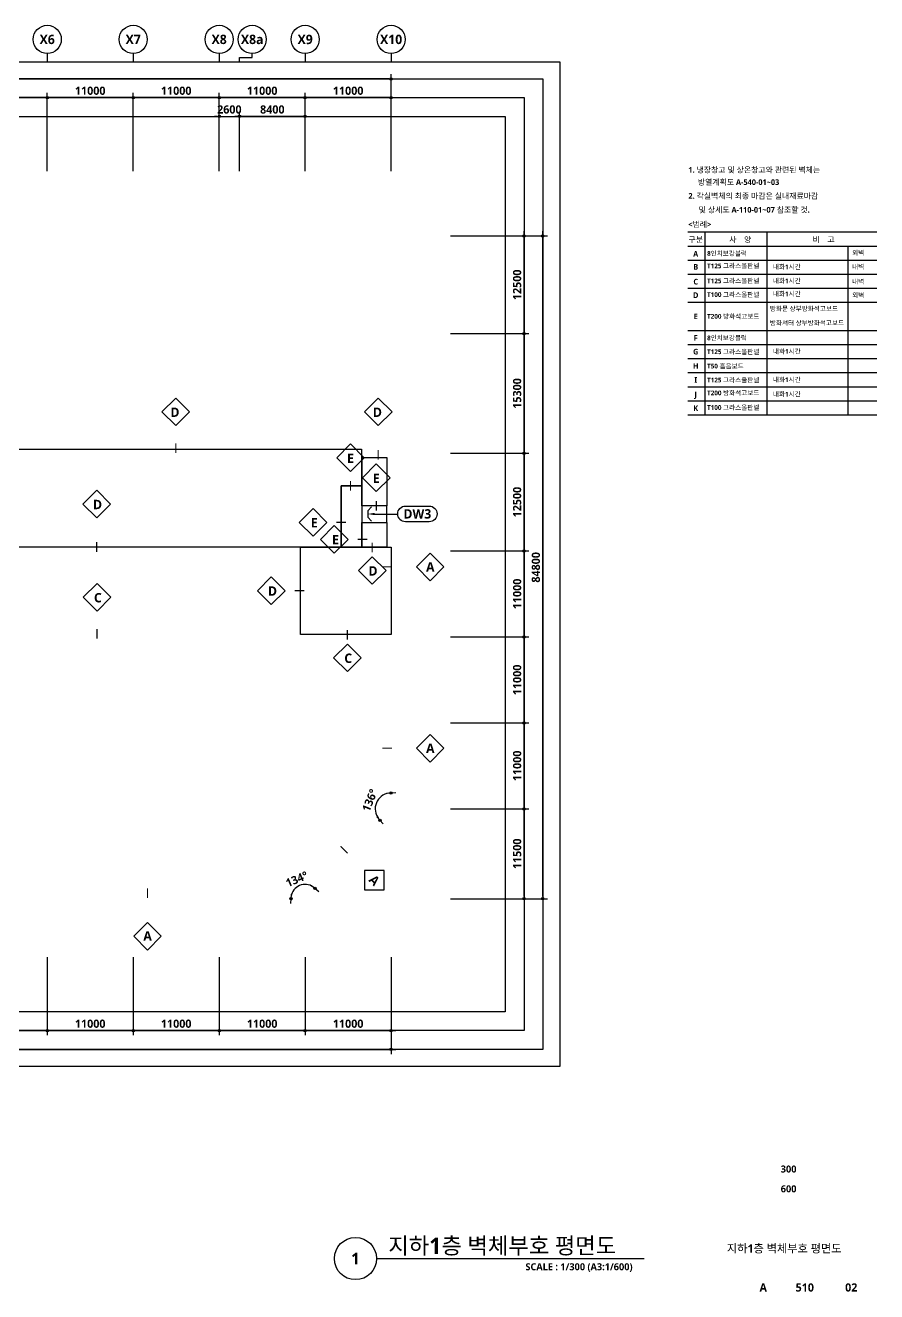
# Model space of a CAD drawing. Header units: millimetres. Extents: x 10941 to 190005487, y 7641 to 455456909.
# Drawn here: x 387581 to 496500, y 7641 to 169666 of the extents above; entities that cross this region are included whole.
import ezdxf
from ezdxf.enums import TextEntityAlignment as Align

# ---------------------------------------------------------------- set-up
doc = ezdxf.new("R2010")
doc.units = ezdxf.units.MM
doc.header["$LTSCALE"] = 400
doc.header["$MEASUREMENT"] = 0
doc.header["$PDSIZE"] = -10
doc.layers.get('0').update_dxf_attribs({"linetype": 'CONTINUOUS'})
doc.layers.get('Defpoints').update_dxf_attribs({"color": 153, "linetype": 'CONTINUOUS'})
for name, color, linetype in [('A-ANNO-TEXT1', 7, 'CONTINUOUS'), ('A-ANNO-TITL', 7, 'CONTINUOUS'), ('A-ST-AXIS-BUB', 7, 'CONTINUOUS'), ('A-ST-AXIS-DIM', 7, 'CONTINUOUS'), ('A-TEXT2', 3, 'CONTINUOUS'), ('AA-MARK', 2, 'CONTINUOUS'), ('AA-SYMB', 4, 'CONTINUOUS'), ('AA-XXXX-TXT1', 2, 'CONTINUOUS'), ('T', 3, 'CONTINUOUS')]:
    doc.layers.add(name, color=color, linetype=linetype)
doc.layers.add('Defpoint', color=161, linetype='CONTINUOUS', plot=False)
doc.layers.add('면적', color=210, linetype='CONTINUOUS', plot=False)
doc.styles.add('2020음성 1차', font='')
doc.styles.add('SH_대대리576', font='')
doc.styles.get('2020음성 1차').set_extended_font_data('NanumGothic', bold=True)
doc.styles.get('SH_대대리576').set_extended_font_data('NanumGothic', bold=True)
doc.dimstyles.new('SHP 600', dxfattribs={"dimscale": 300, "dimtxt": 3.5, "dimasz": 1, "dimexe": 2, "dimexo": 2, "dimgap": 1, "dimtad": 1, "dimdec": 0, "dimzin": 0, "dimdsep": 46, "dimtxsty": 'SH_대대리576', "dimblk": 'DIMDOT', "dimcen": 0.09, "dimclrt": 3, "dimadec": 0, "dimazin": 1, "dimtfac": 1, "dimtdec": 0, "dimtix": 1, "dimtmove": 2, "dimatfit": 0, "dimldrblk": 'DIMDOT', "dimfxl": 1, "dimtolj": 1, "dimtzin": 0, "dimarcsym": 0})

# ---------------------------------------------------------------- blocks, each defined once
blk = doc.blocks.new('DIMDOT')
at = {"color": 0}
blk.add_line((-2, 0), (2, 0), dxfattribs=at)
for radius in [0.5, 0.25]:
    blk.add_circle((0, 0), radius, dxfattribs=at)
blk = doc.blocks.new('*D4')
at = {"layer": 'A-ST-AXIS-DIM', "color": 0, "lineweight": -2}
for p, q in [((319782, 151016), (319782, 163416)), ((434082, 162816), (320082, 162816)), ((434382, 151016), (434382, 163416))]:
    blk.add_line(p, q, dxfattribs=at)
at = {"layer": 'Defpoints', "color": 0}
for p in [(319782, 162816), (319782, 150416), (434382, 150416)]:
    blk.add_point(p, dxfattribs=at)
at = {"layer": 'A-ST-AXIS-DIM', "color": 0, "linetype": 'ByBlock', "lineweight": -2, "xscale": 300, "yscale": 300, "zscale": 300, "rotation": 180}
blk.add_blockref('DIMDOT', (319782, 162816), dxfattribs=at)
at = {"layer": 'A-ST-AXIS-DIM', "color": 0, "linetype": 'ByBlock', "lineweight": -2, "xscale": 300, "yscale": 300, "zscale": 300}
blk.add_blockref('DIMDOT', (434382, 162816), dxfattribs=at)
at = {"layer": 'A-ST-AXIS-DIM', "color": 3, "insert": (377082, 163696), "char_height": 1050, "attachment_point": 5, "style": 'SH_대대리576'}
blk.add_mtext('\\A1;114600', dxfattribs=at)
blk = doc.blocks.new('*D9')
at = {"layer": 'A-ST-AXIS-DIM', "color": 0, "lineweight": -2}
for p, q in [((379382, 151016), (379382, 161016)), ((390082, 160416), (379682, 160416)), ((390382, 151016), (390382, 161016))]:
    blk.add_line(p, q, dxfattribs=at)
at = {"layer": 'Defpoints', "color": 0}
for p in [(379382, 160416), (379382, 150416), (390382, 150416)]:
    blk.add_point(p, dxfattribs=at)
at = {"layer": 'A-ST-AXIS-DIM', "color": 0, "linetype": 'ByBlock', "lineweight": -2, "xscale": 300, "yscale": 300, "zscale": 300, "rotation": 180}
blk.add_blockref('DIMDOT', (379382, 160416), dxfattribs=at)
at = {"layer": 'A-ST-AXIS-DIM', "color": 0, "linetype": 'ByBlock', "lineweight": -2, "xscale": 300, "yscale": 300, "zscale": 300}
blk.add_blockref('DIMDOT', (390382, 160416), dxfattribs=at)
at = {"layer": 'A-ST-AXIS-DIM', "color": 3, "insert": (384882, 161292), "char_height": 1050, "attachment_point": 5, "style": 'SH_대대리576'}
blk.add_mtext('\\A1;11000', dxfattribs=at)
blk = doc.blocks.new('*D10')
at = {"layer": 'A-ST-AXIS-DIM', "color": 0, "lineweight": -2}
for p, q in [((390382, 151016), (390382, 161016)), ((401082, 160416), (390682, 160416)), ((401382, 151016), (401382, 161016))]:
    blk.add_line(p, q, dxfattribs=at)
at = {"layer": 'Defpoints', "color": 0}
for p in [(390382, 160416), (390382, 150416), (401382, 150416)]:
    blk.add_point(p, dxfattribs=at)
at = {"layer": 'A-ST-AXIS-DIM', "color": 0, "linetype": 'ByBlock', "lineweight": -2, "xscale": 300, "yscale": 300, "zscale": 300, "rotation": 180}
blk.add_blockref('DIMDOT', (390382, 160416), dxfattribs=at)
at = {"layer": 'A-ST-AXIS-DIM', "color": 0, "linetype": 'ByBlock', "lineweight": -2, "xscale": 300, "yscale": 300, "zscale": 300}
blk.add_blockref('DIMDOT', (401382, 160416), dxfattribs=at)
at = {"layer": 'A-ST-AXIS-DIM', "color": 3, "insert": (395882, 161292), "char_height": 1050, "attachment_point": 5, "style": 'SH_대대리576'}
blk.add_mtext('\\A1;11000', dxfattribs=at)
blk = doc.blocks.new('*D11')
at = {"layer": 'A-ST-AXIS-DIM', "color": 0, "lineweight": -2}
for p, q in [((401382, 151016), (401382, 161016)), ((412082, 160416), (401682, 160416)), ((412382, 151016), (412382, 161016))]:
    blk.add_line(p, q, dxfattribs=at)
at = {"layer": 'Defpoints', "color": 0}
for p in [(401382, 160416), (401382, 150416), (412382, 150416)]:
    blk.add_point(p, dxfattribs=at)
at = {"layer": 'A-ST-AXIS-DIM', "color": 0, "linetype": 'ByBlock', "lineweight": -2, "xscale": 300, "yscale": 300, "zscale": 300, "rotation": 180}
blk.add_blockref('DIMDOT', (401382, 160416), dxfattribs=at)
at = {"layer": 'A-ST-AXIS-DIM', "color": 0, "linetype": 'ByBlock', "lineweight": -2, "xscale": 300, "yscale": 300, "zscale": 300}
blk.add_blockref('DIMDOT', (412382, 160416), dxfattribs=at)
at = {"layer": 'A-ST-AXIS-DIM', "color": 3, "insert": (406882, 161292), "char_height": 1050, "attachment_point": 5, "style": 'SH_대대리576'}
blk.add_mtext('\\A1;11000', dxfattribs=at)
blk = doc.blocks.new('*D12')
at = {"layer": 'A-ST-AXIS-DIM', "color": 0, "lineweight": -2}
for p, q in [((412382, 151016), (412382, 161016)), ((423082, 160416), (412682, 160416)), ((423382, 151016), (423382, 161016))]:
    blk.add_line(p, q, dxfattribs=at)
at = {"layer": 'Defpoints', "color": 0}
for p in [(412382, 160416), (412382, 150416), (423382, 150416)]:
    blk.add_point(p, dxfattribs=at)
at = {"layer": 'A-ST-AXIS-DIM', "color": 0, "linetype": 'ByBlock', "lineweight": -2, "xscale": 300, "yscale": 300, "zscale": 300, "rotation": 180}
blk.add_blockref('DIMDOT', (412382, 160416), dxfattribs=at)
at = {"layer": 'A-ST-AXIS-DIM', "color": 0, "linetype": 'ByBlock', "lineweight": -2, "xscale": 300, "yscale": 300, "zscale": 300}
blk.add_blockref('DIMDOT', (423382, 160416), dxfattribs=at)
at = {"layer": 'A-ST-AXIS-DIM', "color": 3, "insert": (417882, 161292), "char_height": 1050, "attachment_point": 5, "style": 'SH_대대리576'}
blk.add_mtext('\\A1;11000', dxfattribs=at)
blk = doc.blocks.new('*D13')
at = {"layer": 'A-ST-AXIS-DIM', "color": 0, "lineweight": -2}
for p, q in [((423382, 151016), (423382, 161016)), ((434082, 160416), (423682, 160416)), ((434382, 151016), (434382, 161016))]:
    blk.add_line(p, q, dxfattribs=at)
at = {"layer": 'Defpoints', "color": 0}
for p in [(423382, 160416), (423382, 150416), (434382, 150416)]:
    blk.add_point(p, dxfattribs=at)
at = {"layer": 'A-ST-AXIS-DIM', "color": 0, "linetype": 'ByBlock', "lineweight": -2, "xscale": 300, "yscale": 300, "zscale": 300, "rotation": 180}
blk.add_blockref('DIMDOT', (423382, 160416), dxfattribs=at)
at = {"layer": 'A-ST-AXIS-DIM', "color": 0, "linetype": 'ByBlock', "lineweight": -2, "xscale": 300, "yscale": 300, "zscale": 300}
blk.add_blockref('DIMDOT', (434382, 160416), dxfattribs=at)
at = {"layer": 'A-ST-AXIS-DIM', "color": 3, "insert": (428882, 161292), "char_height": 1050, "attachment_point": 5, "style": 'SH_대대리576'}
blk.add_mtext('\\A1;11000', dxfattribs=at)
blk = doc.blocks.new('*D243')
at = {"layer": 'A-ST-AXIS-DIM', "color": 0, "lineweight": -2}
for p, q in [((441982, 142716), (451982, 142716)), ((451382, 130516), (451382, 142416)), ((441982, 130216), (451982, 130216))]:
    blk.add_line(p, q, dxfattribs=at)
at = {"layer": 'Defpoints', "color": 0}
for p in [(441382, 142716), (451382, 142716), (441382, 130216)]:
    blk.add_point(p, dxfattribs=at)
at = {"layer": 'A-ST-AXIS-DIM', "color": 0, "linetype": 'ByBlock', "lineweight": -2, "xscale": 300, "yscale": 300, "zscale": 300}
for p, rotation in [((451382, 142716), 90), ((451382, 130216), 270)]:
    blk.add_blockref('DIMDOT', p, dxfattribs=dict(at, rotation=rotation))
at = {"layer": 'A-ST-AXIS-DIM', "color": 3, "insert": (450503, 136466), "char_height": 1050, "attachment_point": 5, "rotation": 90, "style": 'SH_대대리576'}
blk.add_mtext('\\A1;12500', dxfattribs=at)
blk = doc.blocks.new('*D244')
at = {"layer": 'A-ST-AXIS-DIM', "color": 0, "lineweight": -2}
for p, q in [((441982, 130216), (451982, 130216)), ((451382, 115216), (451382, 129916)), ((441982, 114916), (451982, 114916))]:
    blk.add_line(p, q, dxfattribs=at)
at = {"layer": 'Defpoints', "color": 0}
for p in [(441382, 130216), (451382, 130216), (441382, 114916)]:
    blk.add_point(p, dxfattribs=at)
at = {"layer": 'A-ST-AXIS-DIM', "color": 0, "linetype": 'ByBlock', "lineweight": -2, "xscale": 300, "yscale": 300, "zscale": 300}
for p, rotation in [((451382, 130216), 90), ((451382, 114916), 270)]:
    blk.add_blockref('DIMDOT', p, dxfattribs=dict(at, rotation=rotation))
at = {"layer": 'A-ST-AXIS-DIM', "color": 3, "insert": (450502, 122566), "char_height": 1050, "attachment_point": 5, "rotation": 90, "style": 'SH_대대리576'}
blk.add_mtext('\\A1;15300', dxfattribs=at)
blk = doc.blocks.new('*D245')
at = {"layer": 'A-ST-AXIS-DIM', "color": 0, "lineweight": -2}
for p, q in [((441982, 114916), (451982, 114916)), ((451382, 102716), (451382, 114616)), ((441982, 102416), (451982, 102416))]:
    blk.add_line(p, q, dxfattribs=at)
at = {"layer": 'Defpoints', "color": 0}
for p in [(441382, 114916), (451382, 114916), (441382, 102416)]:
    blk.add_point(p, dxfattribs=at)
at = {"layer": 'A-ST-AXIS-DIM', "color": 0, "linetype": 'ByBlock', "lineweight": -2, "xscale": 300, "yscale": 300, "zscale": 300}
for p, rotation in [((451382, 114916), 90), ((451382, 102416), 270)]:
    blk.add_blockref('DIMDOT', p, dxfattribs=dict(at, rotation=rotation))
at = {"layer": 'A-ST-AXIS-DIM', "color": 3, "insert": (450503, 108666), "char_height": 1050, "attachment_point": 5, "rotation": 90, "style": 'SH_대대리576'}
blk.add_mtext('\\A1;12500', dxfattribs=at)
blk = doc.blocks.new('*D246')
at = {"layer": 'A-ST-AXIS-DIM', "color": 0, "lineweight": -2}
for p, q in [((441982, 102416), (451982, 102416)), ((451382, 91716), (451382, 102116)), ((441982, 91416), (451982, 91416))]:
    blk.add_line(p, q, dxfattribs=at)
at = {"layer": 'Defpoints', "color": 0}
for p in [(441382, 102416), (451382, 102416), (441382, 91416)]:
    blk.add_point(p, dxfattribs=at)
at = {"layer": 'A-ST-AXIS-DIM', "color": 0, "linetype": 'ByBlock', "lineweight": -2, "xscale": 300, "yscale": 300, "zscale": 300}
for p, rotation in [((451382, 102416), 90), ((451382, 91416), 270)]:
    blk.add_blockref('DIMDOT', p, dxfattribs=dict(at, rotation=rotation))
at = {"layer": 'A-ST-AXIS-DIM', "color": 3, "insert": (450506, 96916), "char_height": 1050, "attachment_point": 5, "rotation": 90, "style": 'SH_대대리576'}
blk.add_mtext('\\A1;11000', dxfattribs=at)
blk = doc.blocks.new('*D249')
at = {"layer": 'A-ST-AXIS-DIM', "color": 0, "lineweight": -2}
for p, q in [((441982, 91416), (451982, 91416)), ((451382, 80716), (451382, 91116)), ((441982, 80416), (451982, 80416))]:
    blk.add_line(p, q, dxfattribs=at)
at = {"layer": 'Defpoints', "color": 0}
for p in [(441382, 91416), (451382, 91416), (441382, 80416)]:
    blk.add_point(p, dxfattribs=at)
at = {"layer": 'A-ST-AXIS-DIM', "color": 0, "linetype": 'ByBlock', "lineweight": -2, "xscale": 300, "yscale": 300, "zscale": 300}
for p, rotation in [((451382, 91416), 90), ((451382, 80416), 270)]:
    blk.add_blockref('DIMDOT', p, dxfattribs=dict(at, rotation=rotation))
at = {"layer": 'A-ST-AXIS-DIM', "color": 3, "insert": (450506, 85916), "char_height": 1050, "attachment_point": 5, "rotation": 90, "style": 'SH_대대리576'}
blk.add_mtext('\\A1;11000', dxfattribs=at)
blk = doc.blocks.new('*D250')
at = {"layer": 'A-ST-AXIS-DIM', "color": 0, "lineweight": -2}
for p, q in [((441982, 80416), (451982, 80416)), ((451382, 69716), (451382, 80116)), ((441982, 69416), (451982, 69416))]:
    blk.add_line(p, q, dxfattribs=at)
at = {"layer": 'Defpoints', "color": 0}
for p in [(441382, 80416), (451382, 80416), (441382, 69416)]:
    blk.add_point(p, dxfattribs=at)
at = {"layer": 'A-ST-AXIS-DIM', "color": 0, "linetype": 'ByBlock', "lineweight": -2, "xscale": 300, "yscale": 300, "zscale": 300}
for p, rotation in [((451382, 80416), 90), ((451382, 69416), 270)]:
    blk.add_blockref('DIMDOT', p, dxfattribs=dict(at, rotation=rotation))
at = {"layer": 'A-ST-AXIS-DIM', "color": 3, "insert": (450506, 74916), "char_height": 1050, "attachment_point": 5, "rotation": 90, "style": 'SH_대대리576'}
blk.add_mtext('\\A1;11000', dxfattribs=at)
blk = doc.blocks.new('*D251')
at = {"layer": 'A-ST-AXIS-DIM', "color": 0, "lineweight": -2}
for p, q in [((441982, 69416), (451982, 69416)), ((451382, 58216), (451382, 69116)), ((441982, 57916), (451982, 57916))]:
    blk.add_line(p, q, dxfattribs=at)
at = {"layer": 'Defpoints', "color": 0}
for p in [(441382, 69416), (451382, 69416), (441382, 57916)]:
    blk.add_point(p, dxfattribs=at)
at = {"layer": 'A-ST-AXIS-DIM', "color": 0, "linetype": 'ByBlock', "lineweight": -2, "xscale": 300, "yscale": 300, "zscale": 300}
for p, rotation in [((451382, 69416), 90), ((451382, 57916), 270)]:
    blk.add_blockref('DIMDOT', p, dxfattribs=dict(at, rotation=rotation))
at = {"layer": 'A-ST-AXIS-DIM', "color": 3, "insert": (450505, 63666), "char_height": 1050, "attachment_point": 5, "rotation": 90, "style": 'SH_대대리576'}
blk.add_mtext('\\A1;11500', dxfattribs=at)
blk = doc.blocks.new('*D252')
at = {"layer": 'A-ST-AXIS-DIM', "color": 0, "lineweight": -2}
for p, q in [((441982, 142716), (454382, 142716)), ((453782, 58216), (453782, 142416)), ((441982, 57916), (454382, 57916))]:
    blk.add_line(p, q, dxfattribs=at)
at = {"layer": 'Defpoints', "color": 0}
for p in [(441382, 142716), (453782, 142716), (441382, 57916)]:
    blk.add_point(p, dxfattribs=at)
at = {"layer": 'A-ST-AXIS-DIM', "color": 0, "linetype": 'ByBlock', "lineweight": -2, "xscale": 300, "yscale": 300, "zscale": 300}
for p, rotation in [((453782, 142716), 90), ((453782, 57916), 270)]:
    blk.add_blockref('DIMDOT', p, dxfattribs=dict(at, rotation=rotation))
at = {"layer": 'A-ST-AXIS-DIM', "color": 3, "insert": (452902, 100316), "char_height": 1050, "attachment_point": 5, "rotation": 90, "style": 'SH_대대리576'}
blk.add_mtext('\\A1;84800', dxfattribs=at)
blk = doc.blocks.new('*D263')
at = {"layer": 'A-ST-AXIS-DIM', "color": 0, "lineweight": -2}
for p, q in [((379382, 50445), (379382, 40445)), ((390382, 50445), (390382, 40445)), ((379682, 41045), (390082, 41045))]:
    blk.add_line(p, q, dxfattribs=at)
at = {"layer": 'Defpoints', "color": 0}
for p in [(379382, 51045), (390382, 51045), (390382, 41045)]:
    blk.add_point(p, dxfattribs=at)
at = {"layer": 'A-ST-AXIS-DIM', "color": 0, "linetype": 'ByBlock', "lineweight": -2, "xscale": 300, "yscale": 300, "zscale": 300, "rotation": 180}
blk.add_blockref('DIMDOT', (379382, 41045), dxfattribs=at)
at = {"layer": 'A-ST-AXIS-DIM', "color": 0, "linetype": 'ByBlock', "lineweight": -2, "xscale": 300, "yscale": 300, "zscale": 300}
blk.add_blockref('DIMDOT', (390382, 41045), dxfattribs=at)
at = {"layer": 'A-ST-AXIS-DIM', "color": 3, "insert": (384882, 41921), "char_height": 1050, "attachment_point": 5, "style": 'SH_대대리576'}
blk.add_mtext('\\A1;11000', dxfattribs=at)
blk = doc.blocks.new('*D264')
at = {"layer": 'A-ST-AXIS-DIM', "color": 0, "lineweight": -2}
for p, q in [((390382, 50445), (390382, 40445)), ((401382, 50445), (401382, 40445)), ((390682, 41045), (401082, 41045))]:
    blk.add_line(p, q, dxfattribs=at)
at = {"layer": 'Defpoints', "color": 0}
for p in [(390382, 51045), (401382, 51045), (401382, 41045)]:
    blk.add_point(p, dxfattribs=at)
at = {"layer": 'A-ST-AXIS-DIM', "color": 0, "linetype": 'ByBlock', "lineweight": -2, "xscale": 300, "yscale": 300, "zscale": 300, "rotation": 180}
blk.add_blockref('DIMDOT', (390382, 41045), dxfattribs=at)
at = {"layer": 'A-ST-AXIS-DIM', "color": 0, "linetype": 'ByBlock', "lineweight": -2, "xscale": 300, "yscale": 300, "zscale": 300}
blk.add_blockref('DIMDOT', (401382, 41045), dxfattribs=at)
at = {"layer": 'A-ST-AXIS-DIM', "color": 3, "insert": (395882, 41921), "char_height": 1050, "attachment_point": 5, "style": 'SH_대대리576'}
blk.add_mtext('\\A1;11000', dxfattribs=at)
blk = doc.blocks.new('*D265')
at = {"layer": 'A-ST-AXIS-DIM', "color": 0, "lineweight": -2}
for p, q in [((401382, 50445), (401382, 40445)), ((412382, 50445), (412382, 40445)), ((401682, 41045), (412082, 41045))]:
    blk.add_line(p, q, dxfattribs=at)
at = {"layer": 'Defpoints', "color": 0}
for p in [(401382, 51045), (412382, 51045), (412382, 41045)]:
    blk.add_point(p, dxfattribs=at)
at = {"layer": 'A-ST-AXIS-DIM', "color": 0, "linetype": 'ByBlock', "lineweight": -2, "xscale": 300, "yscale": 300, "zscale": 300, "rotation": 180}
blk.add_blockref('DIMDOT', (401382, 41045), dxfattribs=at)
at = {"layer": 'A-ST-AXIS-DIM', "color": 0, "linetype": 'ByBlock', "lineweight": -2, "xscale": 300, "yscale": 300, "zscale": 300}
blk.add_blockref('DIMDOT', (412382, 41045), dxfattribs=at)
at = {"layer": 'A-ST-AXIS-DIM', "color": 3, "insert": (406882, 41921), "char_height": 1050, "attachment_point": 5, "style": 'SH_대대리576'}
blk.add_mtext('\\A1;11000', dxfattribs=at)
blk = doc.blocks.new('*D266')
at = {"layer": 'A-ST-AXIS-DIM', "color": 0, "lineweight": -2}
for p, q in [((412382, 50445), (412382, 40445)), ((423382, 50445), (423382, 40445)), ((412682, 41045), (423082, 41045))]:
    blk.add_line(p, q, dxfattribs=at)
at = {"layer": 'Defpoints', "color": 0}
for p in [(412382, 51045), (423382, 51045), (423382, 41045)]:
    blk.add_point(p, dxfattribs=at)
at = {"layer": 'A-ST-AXIS-DIM', "color": 0, "linetype": 'ByBlock', "lineweight": -2, "xscale": 300, "yscale": 300, "zscale": 300, "rotation": 180}
blk.add_blockref('DIMDOT', (412382, 41045), dxfattribs=at)
at = {"layer": 'A-ST-AXIS-DIM', "color": 0, "linetype": 'ByBlock', "lineweight": -2, "xscale": 300, "yscale": 300, "zscale": 300}
blk.add_blockref('DIMDOT', (423382, 41045), dxfattribs=at)
at = {"layer": 'A-ST-AXIS-DIM', "color": 3, "insert": (417882, 41921), "char_height": 1050, "attachment_point": 5, "style": 'SH_대대리576'}
blk.add_mtext('\\A1;11000', dxfattribs=at)
blk = doc.blocks.new('*D267')
at = {"layer": 'A-ST-AXIS-DIM', "color": 0, "lineweight": -2}
for p, q in [((423382, 50445), (423382, 40445)), ((434382, 50445), (434382, 40445)), ((423682, 41045), (434082, 41045))]:
    blk.add_line(p, q, dxfattribs=at)
at = {"layer": 'Defpoints', "color": 0}
for p in [(423382, 51045), (434382, 51045), (434382, 41045)]:
    blk.add_point(p, dxfattribs=at)
at = {"layer": 'A-ST-AXIS-DIM', "color": 0, "linetype": 'ByBlock', "lineweight": -2, "xscale": 300, "yscale": 300, "zscale": 300, "rotation": 180}
blk.add_blockref('DIMDOT', (423382, 41045), dxfattribs=at)
at = {"layer": 'A-ST-AXIS-DIM', "color": 0, "linetype": 'ByBlock', "lineweight": -2, "xscale": 300, "yscale": 300, "zscale": 300}
blk.add_blockref('DIMDOT', (434382, 41045), dxfattribs=at)
at = {"layer": 'A-ST-AXIS-DIM', "color": 3, "insert": (428882, 41921), "char_height": 1050, "attachment_point": 5, "style": 'SH_대대리576'}
blk.add_mtext('\\A1;11000', dxfattribs=at)
blk = doc.blocks.new('*D268')
at = {"layer": 'A-ST-AXIS-DIM', "color": 0, "lineweight": -2}
blk.add_arc((423382, 57916), 1829, 55.67995, 170.59308, dxfattribs=at)
at = {"layer": 'Defpoints', "color": 0}
for p in [(434382, 69416), (423355, 59745), (412382, 57916), (423382, 57916), (423382, 57916)]:
    blk.add_point(p, dxfattribs=at)
at = {"layer": 'A-ST-AXIS-DIM', "color": 0, "linetype": 'ByBlock', "lineweight": -2, "xscale": 300, "yscale": 300, "zscale": 300}
for p, rotation in [((421553, 57916), 265.2965424328981), ((424646, 59238), 320.9764875871198)]:
    blk.add_blockref('DIMDOT', p, dxfattribs=dict(at, rotation=rotation))
at = {"layer": 'A-ST-AXIS-DIM', "color": 3, "insert": (422310, 60424), "char_height": 1050, "attachment_point": 5, "rotation": 23.13652, "style": 'SH_대대리576'}
blk.add_mtext('\\A1;134%%d', dxfattribs=at)
blk = doc.blocks.new('*D269')
at = {"layer": 'A-ST-AXIS-DIM', "color": 0, "lineweight": -2}
blk.add_arc((434382, 69416), 2037, 98.44788, 217.82515, dxfattribs=at)
at = {"layer": 'Defpoints', "color": 0}
for p in [(434382, 91716), (432931, 70846), (434382, 69416), (434382, 69416), (423382, 57916)]:
    blk.add_point(p, dxfattribs=at)
at = {"layer": 'A-ST-AXIS-DIM', "color": 0, "linetype": 'ByBlock', "lineweight": -2, "xscale": 300, "yscale": 300, "zscale": 300}
for p, rotation in [((434382, 71453), 4.223939572344361), ((432974, 67945), 312.0490904476736)]:
    blk.add_blockref('DIMDOT', p, dxfattribs=dict(at, rotation=rotation))
at = {"layer": 'A-ST-AXIS-DIM', "color": 3, "insert": (431658, 70509), "char_height": 1050, "attachment_point": 5, "rotation": 68.13652, "style": 'SH_대대리576'}
blk.add_mtext('\\A1;136%%d', dxfattribs=at)
blk = doc.blocks.new('*D270')
at = {"layer": 'A-ST-AXIS-DIM', "color": 0, "lineweight": -2}
for p, q in [((319782, 50445), (319782, 38045)), ((434382, 50445), (434382, 38045)), ((320082, 38645), (434082, 38645))]:
    blk.add_line(p, q, dxfattribs=at)
at = {"layer": 'Defpoints', "color": 0}
for p in [(319782, 51045), (434382, 51045), (434382, 38645)]:
    blk.add_point(p, dxfattribs=at)
at = {"layer": 'A-ST-AXIS-DIM', "color": 0, "linetype": 'ByBlock', "lineweight": -2, "xscale": 300, "yscale": 300, "zscale": 300, "rotation": 180}
blk.add_blockref('DIMDOT', (319782, 38645), dxfattribs=at)
at = {"layer": 'A-ST-AXIS-DIM', "color": 0, "linetype": 'ByBlock', "lineweight": -2, "xscale": 300, "yscale": 300, "zscale": 300}
blk.add_blockref('DIMDOT', (434382, 38645), dxfattribs=at)
at = {"layer": 'A-ST-AXIS-DIM', "color": 3, "insert": (377082, 39524), "char_height": 1050, "attachment_point": 5, "style": 'SH_대대리576'}
blk.add_mtext('\\A1;114600', dxfattribs=at)
blk = doc.blocks.new('A-ST-AXIS-BUB-1')
at = {"layer": 'A-ST-AXIS-BUB'}
blk.add_line((0, 350), (0, 0), dxfattribs=at)
blk.add_circle((0, 950), 600, dxfattribs=at)
blk = doc.blocks.new('*D8017')
at = {"layer": 'A-ST-AXIS-DIM', "color": 0, "lineweight": -2}
for p, q in [((412082, 158016), (411782, 158016)), ((412382, 151016), (412382, 158616)), ((412382, 158016), (414982, 158016)), ((414982, 151016), (414982, 158616)), ((415282, 158016), (415582, 158016))]:
    blk.add_line(p, q, dxfattribs=at)
at = {"layer": 'Defpoints', "color": 0}
for p in [(414982, 158016), (412382, 150416), (414982, 150416)]:
    blk.add_point(p, dxfattribs=at)
at = {"layer": 'A-ST-AXIS-DIM', "color": 0, "linetype": 'ByBlock', "lineweight": -2, "xscale": 300, "yscale": 300, "zscale": 300}
blk.add_blockref('DIMDOT', (412382, 158016), dxfattribs=at)
at = {"layer": 'A-ST-AXIS-DIM', "color": 0, "linetype": 'ByBlock', "lineweight": -2, "xscale": 300, "yscale": 300, "zscale": 300, "rotation": 180}
blk.add_blockref('DIMDOT', (414982, 158016), dxfattribs=at)
at = {"layer": 'A-ST-AXIS-DIM', "color": 3, "insert": (413682, 158896), "char_height": 1050, "attachment_point": 5, "style": 'SH_대대리576'}
blk.add_mtext('\\A1;2600', dxfattribs=at)
blk = doc.blocks.new('*D8018')
at = {"layer": 'A-ST-AXIS-DIM', "color": 0, "lineweight": -2}
for p, q in [((414982, 151016), (414982, 158616)), ((423082, 158016), (415282, 158016)), ((423382, 151016), (423382, 158616))]:
    blk.add_line(p, q, dxfattribs=at)
at = {"layer": 'Defpoints', "color": 0}
for p in [(414982, 158016), (414982, 150416), (423382, 150416)]:
    blk.add_point(p, dxfattribs=at)
at = {"layer": 'A-ST-AXIS-DIM', "color": 0, "linetype": 'ByBlock', "lineweight": -2, "xscale": 300, "yscale": 300, "zscale": 300, "rotation": 180}
blk.add_blockref('DIMDOT', (414982, 158016), dxfattribs=at)
at = {"layer": 'A-ST-AXIS-DIM', "color": 0, "linetype": 'ByBlock', "lineweight": -2, "xscale": 300, "yscale": 300, "zscale": 300}
blk.add_blockref('DIMDOT', (423382, 158016), dxfattribs=at)
at = {"layer": 'A-ST-AXIS-DIM', "color": 3, "insert": (419182, 158896), "char_height": 1050, "attachment_point": 5, "style": 'SH_대대리576'}
blk.add_mtext('\\A1;8400', dxfattribs=at)
blk = doc.blocks.new('*D8025')
at = {"layer": 'A-ST-AXIS-DIM', "color": 0, "lineweight": -2}
for p, q in [((412082, 158016), (411782, 158016)), ((412382, 151016), (412382, 158616)), ((412382, 158016), (414982, 158016)), ((414982, 151016), (414982, 158616)), ((415282, 158016), (415582, 158016))]:
    blk.add_line(p, q, dxfattribs=at)
at = {"layer": 'Defpoints', "color": 0}
for p in [(414982, 158016), (412382, 150416), (414982, 150416)]:
    blk.add_point(p, dxfattribs=at)
at = {"layer": 'A-ST-AXIS-DIM', "color": 0, "linetype": 'ByBlock', "lineweight": -2, "xscale": 300, "yscale": 300, "zscale": 300}
blk.add_blockref('DIMDOT', (412382, 158016), dxfattribs=at)
at = {"layer": 'A-ST-AXIS-DIM', "color": 0, "linetype": 'ByBlock', "lineweight": -2, "xscale": 300, "yscale": 300, "zscale": 300, "rotation": 180}
blk.add_blockref('DIMDOT', (414982, 158016), dxfattribs=at)
at = {"layer": 'A-ST-AXIS-DIM', "color": 3, "insert": (413682, 158896), "char_height": 1050, "attachment_point": 5, "style": 'SH_대대리576'}
blk.add_mtext('\\A1;2600', dxfattribs=at)
blk = doc.blocks.new('*D8026')
at = {"layer": 'A-ST-AXIS-DIM', "color": 0, "lineweight": -2}
for p, q in [((414982, 151016), (414982, 158616)), ((423082, 158016), (415282, 158016)), ((423382, 151016), (423382, 158616))]:
    blk.add_line(p, q, dxfattribs=at)
at = {"layer": 'Defpoints', "color": 0}
for p in [(414982, 158016), (414982, 150416), (423382, 150416)]:
    blk.add_point(p, dxfattribs=at)
at = {"layer": 'A-ST-AXIS-DIM', "color": 0, "linetype": 'ByBlock', "lineweight": -2, "xscale": 300, "yscale": 300, "zscale": 300, "rotation": 180}
blk.add_blockref('DIMDOT', (414982, 158016), dxfattribs=at)
at = {"layer": 'A-ST-AXIS-DIM', "color": 0, "linetype": 'ByBlock', "lineweight": -2, "xscale": 300, "yscale": 300, "zscale": 300}
blk.add_blockref('DIMDOT', (423382, 158016), dxfattribs=at)
at = {"layer": 'A-ST-AXIS-DIM', "color": 3, "insert": (419182, 158896), "char_height": 1050, "attachment_point": 5, "style": 'SH_대대리576'}
blk.add_mtext('\\A1;8400', dxfattribs=at)
blk = doc.blocks.new('G$C349C1BBE')
at = {"layer": '면적'}
blk.add_lwpolyline([(110800, 18810), (108200, 18810), (108200, 14150), (108200, 14150), (108200, 11000), (19350, 11000), (19350, 22700), (19400, 22700), (19400, 23500), (55800, 23500), (55800, 22700), (55850, 22700), (55850, 14150), (59050, 14150), (59050, 22450), (59000, 22450), (59000, 23500), (110800, 23500), (110800, 22450), (110850, 22450), (110850, 18810)], dxfattribs=at)
for points in [[(16150, 22450), (19350, 22450), (19350, 16250), (16150, 16250)], [(59050, 16250), (55850, 16250), (55850, 22450), (59050, 22450)], [(114050, 16250), (110850, 16250), (110850, 22450), (114050, 22450)], [(5100, 20100), (9000, 20100), (9000, 15800), (5100, 15800)], [(9000, 20100), (16150, 20100), (16150, 14150), (16100, 14150), (16100, 14000), (16100, 11000), (15100, 11000), (15100, 6100), (12700, 6100), (12700, 10070), (9850, 10070), (9850, 10070), (8350, 10070), (8350, 10070), (5500, 10070), (5500, 12000), (9800, 12000), (9800, 13200), (13000, 13200), (13000, 15800), (9000, 15800)], [(108200, 18810), (110850, 18810), (110850, 11000), (108200, 11000)], [(16150, 14150), (19350, 14150), (19350, 16250), (16150, 16250)], [(55850, 16250), (59050, 16250), (59050, 14150), (55850, 14150)], [(55850, 14150), (59050, 14150), (59050, 16250), (55850, 16250)], [(110850, 14150), (114050, 14150), (114050, 16250), (110850, 16250)], [(5100, 15800), (5100, 12000), (9800, 12000), (9800, 13200), (13000, 13200), (13000, 15800)], [(16100, 11000), (19350, 11000), (19350, 14150), (16100, 14150)], [(110850, 14150), (114050, 14150), (114050, 11000), (110850, 11000)], [(0, 12000), (0, 8850), (1900, 8850), (1900, 6100), (5500, 6100), (5500, 12000)], [(5500, 10070), (5500, 6100), (9100, 6100), (9100, 8370), (8350, 8370), (8350, 10070)], [(9850, 8370), (8350, 8370), (8350, 10070), (9850, 10070)], [(9850, 10070), (9850, 8370), (9100, 8370), (9100, 6100), (12700, 6100), (12700, 10070)], [(103025, 11000), (114600, 11000), (114600, -200), (103025, -200)], [(0, 6100), (0, 0), (5100, 0), (5100, 3200), (7300, 3200), (7300, 6100)], [(7300, 6100), (15100, 6100), (15100, 3200), (7300, 3200)]]:
    blk.add_lwpolyline(points, close=True, dxfattribs=at)
blk = doc.blocks.new('*U18507')
at = {"layer": 'A-ANNO-TITL'}
blk.add_line((0, 0), (5709, 0), dxfattribs=at)
blk.add_circle((-450, 0), 450, dxfattribs=at)
at = {"layer": 'AA-XXXX-TXT1', "style": 'SH_대대리576'}
blk.add_attdef('DWG.TITLE', (250, 100), '', height=350, dxfattribs=at)
at = {"layer": 'AA-XXXX-TXT1', "color": 7, "style": 'SH_대대리576'}
blk.add_attdef('NO1', text='', height=300, dxfattribs=at).set_placement((-450, 0), align=Align.MIDDLE)
at = {"layer": 'AA-XXXX-TXT1', "style": 'SH_대대리576'}
blk.add_attdef('SCALE', text='', height=150, dxfattribs=at).set_placement((5459, -100), align=Align.TOP_RIGHT)

msp = doc.modelspace()

# ---------------------------------------------------------------- linework, layer by layer
at = {"layer": 'A-ST-AXIS-BUB'}
msp.add_lwpolyline([(414981.8, 165016.3), (414981.8, 165541.3), (416604.7, 165541.3), (416604.7, 166066.3)], dxfattribs=at)
msp.add_circle((416604.7, 167866.3), 1800, dxfattribs=at)
at = {"layer": 'AA-MARK', "color": 2, "linetype": 'ByBlock', "lineweight": -2, "elevation": 103000}
for points in [[(408597, 120213.9), (406829.2, 121981.6), (405061.5, 120213.9), (406829.2, 118446.1)], [(434499.6, 120213.9), (432731.8, 121981.6), (430964.1, 120213.9), (432731.8, 118446.1)], [(427414.1, 114332), (429181.8, 116099.8), (430949.6, 114332), (429181.8, 112564.2)], [(430709.5, 111772), (432477.2, 113539.8), (434245, 111772), (432477.2, 110004.2)], [(427113.7, 102131.1), (425345.9, 103898.8), (427113.7, 105666.6), (428881.4, 103898.8)], [(439374.8, 98609), (441142.6, 100376.7), (439374.8, 102144.5), (437607.1, 100376.7)], [(430189.1, 99914.2), (431956.8, 98146.5), (433724.6, 99914.2), (431956.8, 101682)], [(394983.5, 96482.2), (396751.2, 98250), (398519, 96482.2), (396751.2, 94714.4)], [(427014.1, 88739.2), (428781.8, 86971.5), (430549.6, 88739.2), (428781.8, 90507)], [(439374.8, 75408.6), (441142.6, 77176.3), (439374.8, 78944.1), (437607.1, 77176.3)], [(430981.2, 59043.7), (433481.2, 59043.7), (433481.2, 61543.7), (430981.2, 61543.7)], [(401444.1, 53123.3), (403211.8, 51355.6), (404979.6, 53123.3), (403211.8, 54891.1)]]:
    msp.add_lwpolyline(points, close=True, dxfattribs=at)
at = {"layer": 'AA-MARK', "elevation": 103000}
for points in [[(406829.2, 118446.1, 0, 0, 0), (406829.2, 116198.8, 150, 150, 0), (406829.2, 114948.8, 150, 150, 0)], [(432731.8, 118446.1, 0, 0, 0), (432731.8, 115345.8, 150, 150, 0), (432731.8, 114095.8, 150, 150, 0)], [(429181.8, 112564.2, 0, 0, 0), (429181.8, 111363.8, 150, 150, 0), (429181.8, 110113.8, 150, 150, 0)], [(432477.2, 110004.2, 0, 0, 0), (432477.2, 108803.8, 150, 150, 0), (432477.2, 107553.8, 150, 150, 0)], [(428881.4, 103898.8, 0, 0, 0), (430081.8, 103898.8, 150, 150, 0), (431331.8, 103898.8, 150, 150, 0)], [(431956.8, 101682, 0, 0, 0), (431956.8, 102241.3, 150, 150, 0), (431956.8, 103491.3, 150, 150, 0)], [(437607.1, 100376.7, 0, 0, 0), (434506.8, 100376.7, 150, 150, 0), (433256.8, 100376.7, 150, 150, 0)], [(396751.2, 94714.4, 0, 0, 0), (396751.2, 92441.3, 150, 150, 0), (396751.2, 91191.3, 150, 150, 0)], [(428781.8, 90507, 0, 0, 0), (428781.8, 91066.3, 150, 150, 0), (428781.8, 92316.3, 150, 150, 0)], [(437607.1, 77176.3, 0, 0, 0), (434506.8, 77176.3, 150, 150, 0), (433256.8, 77176.3, 150, 150, 0)], [(430981.2, 61543.7, 0, 0, 0), (428789, 63735.9, 150, 150, 0), (427905.1, 64619.8, 150, 150, 0)], [(403211.8, 54891.1, 0, 0, 0), (403211.8, 57991.3, 150, 150, 0), (403211.8, 59241.3, 150, 150, 0)]]:
    msp.add_lwpolyline(points, format="xyseb", dxfattribs=at)
at = {"layer": 'AA-MARK', "color": 2, "linetype": 'ByBlock', "lineweight": -2}
for points in [[(394941.2, 108409.4), (396708.9, 110177.1), (398476.7, 108409.4), (396708.9, 106641.6)], [(424388.7, 104298.6), (422620.9, 106066.3), (424388.7, 107834.1), (426156.4, 106066.3)], [(419052.6, 95561.1), (417284.8, 97328.8), (419052.6, 99096.6), (420820.3, 97328.8)]]:
    msp.add_lwpolyline(points, close=True, dxfattribs=at)
at = {"layer": 'AA-MARK', "elevation": 103000}
for points in [[(431881.8, 108066.3), (431381.8, 107566.3), (431381.8, 106716.3), (431881.8, 106216.3)], [(432281.8, 107141.3), (435219.7, 107141.3)]]:
    msp.add_lwpolyline(points, dxfattribs=at)
msp.add_lwpolyline([(439255.1, 106158.9), (436219.6, 106158.9, -1), (436219.6, 108158.9), (439255.1, 108158.9, -1)], format="xyb", close=True, dxfattribs=at)
at = {"layer": 'AA-MARK'}
for points in [[(396708.9, 106641.6, 0, 0, 0), (396708.9, 103541.3, 150, 150, 0), (396708.9, 102291.3, 150, 150, 0)], [(426156.4, 106066.3, 0, 0, 0), (427356.8, 106066.3, 150, 150, 0), (428606.8, 106066.3, 150, 150, 0)], [(420820.3, 97328.8, 0, 0, 0), (422020.7, 97328.8, 150, 150, 0), (423270.7, 97328.8, 150, 150, 0)]]:
    msp.add_lwpolyline(points, format="xyseb", dxfattribs=at)
msp.add_solid([(432281.8, 106991.3, 103000), (431381.8, 107141.3, 103000), (432281.8, 107291.3, 103000)], dxfattribs=at)
at = {"layer": 'AA-SYMB'}
for p, q in [((472349, 143230.5), (496500, 143230.5)), ((472349, 141430.5), (496500, 141430.5)), ((472349, 139630.5), (496500, 139630.5)), ((472349, 137830.5), (496500, 137830.5)), ((472349, 136030.5), (496500, 136030.5)), ((472349, 134230.5), (496500, 134230.5)), ((472349, 130630.5), (496500, 130630.5)), ((472349, 128830.5), (496500, 128830.5)), ((472349, 127030.5), (496500, 127030.5)), ((472349, 125230.5), (496500, 125230.5)), ((472349, 123430.5), (496500, 123430.5)), ((472349, 121630.5), (496500, 121630.5)), ((472349, 119830.5), (496500, 119830.5))]:
    msp.add_line(p, q, dxfattribs=at)
for points in [[(474496.9, 143230.5), (474496.9, 119830.5)], [(482466.1, 143230.5), (482466.1, 119830.5)], [(492820.5, 141430.5), (492820.5, 119830.5)]]:
    msp.add_lwpolyline(points, dxfattribs=at)
at = {"layer": 'Defpoint'}
for points in [[(455981.8, 36444.9), (284781.8, 36444.9), (284781.8, 165016.3), (455981.8, 165016.3)], [(453781.8, 38644.9), (286981.8, 38644.9), (286981.8, 162816.3), (453781.8, 162816.3)], [(451381.8, 41044.9), (289381.8, 41044.9), (289381.8, 160416.3), (451381.8, 160416.3)], [(448981.8, 43444.9), (291781.8, 43444.9), (291781.8, 158016.3), (448981.8, 158016.3)]]:
    msp.add_lwpolyline(points, close=True, dxfattribs=at)

# ---------------------------------------------------------------- block references
msp.add_blockref('G$C349C1BBE', (319781.8, 91916.3))
ref = msp.add_blockref('*U18507', (432518.2, 11877.9), dxfattribs=dict(xscale=6, yscale=6, zscale=6))
ref.add_attrib('SCALE', 'SCALE : 1/300 (A3:1/600)', dxfattribs={"layer": 'A-ANNO-TITL', "height": 900, "style": 'SH_대대리576'}).set_placement((465273.5, 11277.9), align=Align.TOP_RIGHT)
ref.add_attrib('DWG.TITLE', '지하1층 벽체부호 평면도', (434018.2, 12477.9), dxfattribs={"layer": 'A-ANNO-TITL', "height": 2087.447, "style": 'SH_대대리576'})
ref.add_attrib('NO1', '1', dxfattribs={"layer": 'A-ANNO-TITL', "color": 7, "height": 1500, "style": 'SH_대대리576'}).set_placement((429818.2, 11877.9), align=Align.MIDDLE)
at = {"layer": 'A-ST-AXIS-BUB', "xscale": 3, "yscale": 3, "zscale": 3}
for p in [(390381.8, 165016.3), (401381.8, 165016.3), (412381.8, 165016.3), (423381.8, 165016.3), (434381.8, 165016.3)]:
    msp.add_blockref('A-ST-AXIS-BUB-1', p, dxfattribs=at)

# ---------------------------------------------------------------- texts
at = {"layer": 'A-ANNO-TEXT1', "style": 'SH_대대리576'}
for s, p in [('X6', (390381.8, 167866.3)), ('X7', (401381.8, 167866.3)), ('X8', (412381.8, 167866.3)), ('X8a', (416604.7, 167866.3)), ('X9', (423381.8, 167866.3)), ('X10', (434381.8, 167866.3))]:
    msp.add_text(s, height=1200, dxfattribs=at).set_placement(p, align=Align.MIDDLE_CENTER)
at = {"layer": 'A-ANNO-TITL', "style": 'SH_대대리576'}
for s, height, p in [('300', 900, (485235.5, 23333.4)), ('600', 900, (485235.5, 20800.2)), ('지하1층 벽체부호 평면도', 1050, (484670.3, 13191.8)), ('A', 1050, (481987.6, 8181.3)), ('510', 1050, (487300.8, 8181.3)), ('02', 1050, (493247.3, 8181.3))]:
    msp.add_text(s, height=height, dxfattribs=at).set_placement(p, align=Align.MIDDLE)
at = {"layer": 'A-TEXT2', "style": '2020음성 1차'}
for s, p in [('D', (406722.2, 120162.1, 103000)), ('D', (432624.8, 120162.1, 103000)), ('E', (429180.4, 114266.3, 103000)), ('E', (432475.8, 111706.3, 103000)), ('D', (396815.9, 108357.6)), ('DW3', (437737.4, 107158.9, 103000)), ('E', (424536.6, 106017.5)), ('E', (427261.6, 103850, 103000)), ('D', (432063.8, 99862.4, 103000)), ('A', (439393.7, 100367.3, 103000)), ('D', (419200.5, 97280)), ('C', (396858.2, 96430.4, 103000)), ('C', (428888.8, 88687.4, 103000)), ('A', (439393.7, 77166.9, 103000)), ('A', (403222, 53160.9, 103000))]:
    msp.add_text(s, height=1200, dxfattribs=at).set_placement(p, align=Align.MIDDLE_CENTER)
msp.add_text('A', height=1200, rotation=315, dxfattribs=at).set_placement((432237.9, 60273.7, 103000), align=Align.MIDDLE_CENTER)
at = {"layer": 'T', "style": '2020음성 1차'}
for s, height, p in [('1. 냉장창고 및 상온창고와 관련된 벽체는 ', 720, (472410, 151173.3)), ('방열계획도 A-540-01~03', 720, (473617.6, 149599.3)), ('2. 각실벽체의 최종 마감은 실내재료마감  ', 720, (472410, 147839.1)), ('및 상세도 A-110-01~07 참조할 것. ', 720, (473729.9, 146058.7)), ('<범례>', 720, (472410, 144189.8)), ('8인치보강블럭', 600, (474808.5, 140484.5)), ('외벽', 600, (493360.2, 140571.7)), ('T125 그라스울판넬', 600, (474808.5, 138885.1)), ('내화1시간', 600, (483234.1, 138764.1)), ('내벽', 600, (493360.2, 138764.1)), ('T125 그라스울판넬', 600, (474808.5, 136967.4)), ('내화1시간', 600, (483234.1, 136970.1)), ('내벽', 600, (493360.2, 136877.2)), ('T100 그라스울판넬', 600, (474808.5, 135215.9)), ('내화1시간', 600, (483234.1, 135309.7)), ('외벽', 600, (493360.2, 135155.1)), ('방화문 상부방화석고보드', 600, (482839, 133418.5)), ('T200 방화석고보드', 600, (474808.5, 132430.5)), ('방화셔터 상부방화석고보드', 600, (482839, 131586.3)), ('8인치보강블럭', 600, (474808.5, 129674.9)), ('T125 그라스울판넬', 600, (474808.5, 127895.2)), ('내화1시간', 600, (483234.1, 127948.7)), ('T50 흡음보드', 600, (474808.5, 126064.3)), ('T125 그라스울판넬', 600, (474808.5, 124279.7)), ('내화1시간', 600, (483234.1, 124333.2)), ('T200 방화석고보드', 600, (474808.5, 122631.8)), ('내화1시간', 600, (483234.1, 122471.5)), ('T100 그라스울판넬', 600, (474808.5, 120769.7))]:
    msp.add_text(s, height=height, dxfattribs=at).set_placement(p, align=Align.MIDDLE_LEFT)
for s, p in [('구분', (473348.4, 142255.5)), ('사    양', (479047.2, 142255.5)), ('비    고', (489711.3, 142255.5)), ('A', (473348.4, 140411.6)), ('B', (473348.4, 138756.4)), ('C', (473348.4, 136868.4)), ('D', (473348.4, 135130)), ('E', (473348.4, 132430.5)), ('F', (473348.4, 129666)), ('G', (473348.4, 127910.3)), ('H', (473348.4, 126079.4)), ('I', (473348.4, 124294.9)), ('J', (473348.4, 122433.1)), ('K', (473348.4, 120679.4))]:
    msp.add_text(s, height=720, dxfattribs=at).set_placement(p, align=Align.MIDDLE_CENTER)

# ---------------------------------------------------------------- dimensions: what is measured, and where the dimension line sits
at = {"layer": 'A-ST-AXIS-DIM'}
for base, p1, p2, picture, middle in [((319781.8, 162816.3), (434381.8, 150416.3), (319781.8, 150416.3), '*D4', (377081.8, 163695.8)), ((379381.8, 160416.3), (390381.8, 150416.3), (379381.8, 150416.3), '*D9', (384881.8, 161292.1)), ((390381.8, 160416.3), (401381.8, 150416.3), (390381.8, 150416.3), '*D10', (395881.8, 161292.1)), ((401381.8, 160416.3), (412381.8, 150416.3), (401381.8, 150416.3), '*D11', (406881.8, 161292.1)), ((412381.8, 160416.3), (423381.8, 150416.3), (412381.8, 150416.3), '*D12', (417881.8, 161292.1)), ((423381.8, 160416.3), (434381.8, 150416.3), (423381.8, 150416.3), '*D13', (428881.8, 161292.1))]:
    dim = msp.add_linear_dim(base=base, p1=p1, p2=p2, dimstyle='SHP 600', dxfattribs=at)
    dim.commit()
    dim.dimension.update_dxf_attribs({"geometry": picture, "text_midpoint": middle})
for base, p1, p2, angle, picture, middle in [((414981.8, 158016.3), (412381.8, 150416.3), (414981.8, 150416.3), 180, '*D8017', (413681.8, 158895.8)), ((414981.8, 158016.3), (412381.8, 150416.3), (414981.8, 150416.3), 180, '*D8025', (413681.8, 158895.8)), ((414981.8, 158016.3), (423381.8, 150416.3), (414981.8, 150416.3), 0, '*D8018', (419181.8, 158895.8)), ((414981.8, 158016.3), (423381.8, 150416.3), (414981.8, 150416.3), 0, '*D8026', (419181.8, 158895.8)), ((451381.8, 142716.3), (441381.8, 130216.3), (441381.8, 142716.3), 270, '*D243', (450503.1, 136466.3)), ((453781.8, 142716.3), (441381.8, 57916.3), (441381.8, 142716.3), 270, '*D252', (452902.4, 100316.3)), ((451381.8, 130216.3), (441381.8, 114916.3), (441381.8, 130216.3), 270, '*D244', (450502.4, 122566.3)), ((451381.8, 114916.3), (441381.8, 102416.3), (441381.8, 114916.3), 270, '*D245', (450503.1, 108666.3)), ((451381.8, 102416.3), (441381.8, 91416.3), (441381.8, 102416.3), 270, '*D246', (450506.1, 96916.3)), ((451381.8, 91416.3), (441381.8, 80416.3), (441381.8, 91416.3), 270, '*D249', (450506.1, 85916.3)), ((451381.8, 80416.3), (441381.8, 69416.3), (441381.8, 80416.3), 270, '*D250', (450506.1, 74916.3)), ((451381.8, 69416.3), (441381.8, 57916.3), (441381.8, 69416.3), 270, '*D251', (450504.6, 63666.3)), ((434381.8, 38644.9), (319781.8, 51044.9), (434381.8, 51044.9), 180, '*D270', (377081.8, 39524.3)), ((390381.8, 41044.9), (379381.8, 51044.9), (390381.8, 51044.9), 180, '*D263', (384881.8, 41920.6)), ((401381.8, 41044.9), (390381.8, 51044.9), (401381.8, 51044.9), 180, '*D264', (395881.8, 41920.6)), ((412381.8, 41044.9), (401381.8, 51044.9), (412381.8, 51044.9), 180, '*D265', (406881.8, 41920.6)), ((423381.8, 41044.9), (412381.8, 51044.9), (423381.8, 51044.9), 180, '*D266', (417881.8, 41920.6)), ((434381.8, 41044.9), (423381.8, 51044.9), (434381.8, 51044.9), 180, '*D267', (428881.8, 41920.6))]:
    dim = msp.add_linear_dim(base=base, p1=p1, p2=p2, angle=angle, dimstyle='SHP 600', dxfattribs=at)
    dim.commit()
    dim.dimension.update_dxf_attribs({"geometry": picture, "text_midpoint": middle})
for base, line1, line2, picture, middle in [((432931.2, 70845.7), ((434381.8, 69416.3), (434381.8, 91716.3)), ((423381.8, 57916.3, 103000), (434381.8, 69416.3)), '*D269', (431658.3, 70509.2)), ((423354.7, 59745.4), ((423381.8, 57916.3), (434381.8, 69416.3)), ((412381.8, 57916.3, 103000), (423381.8, 57916.3)), '*D268', (422310.2, 60424.4))]:
    dim = msp.add_angular_dim_2l(base=base, line1=line1, line2=line2, dimstyle='SHP 600', dxfattribs=at)
    dim.commit()
    dim.dimension.update_dxf_attribs({"geometry": picture, "text_midpoint": middle})

doc.saveas('drawing.dxf')
